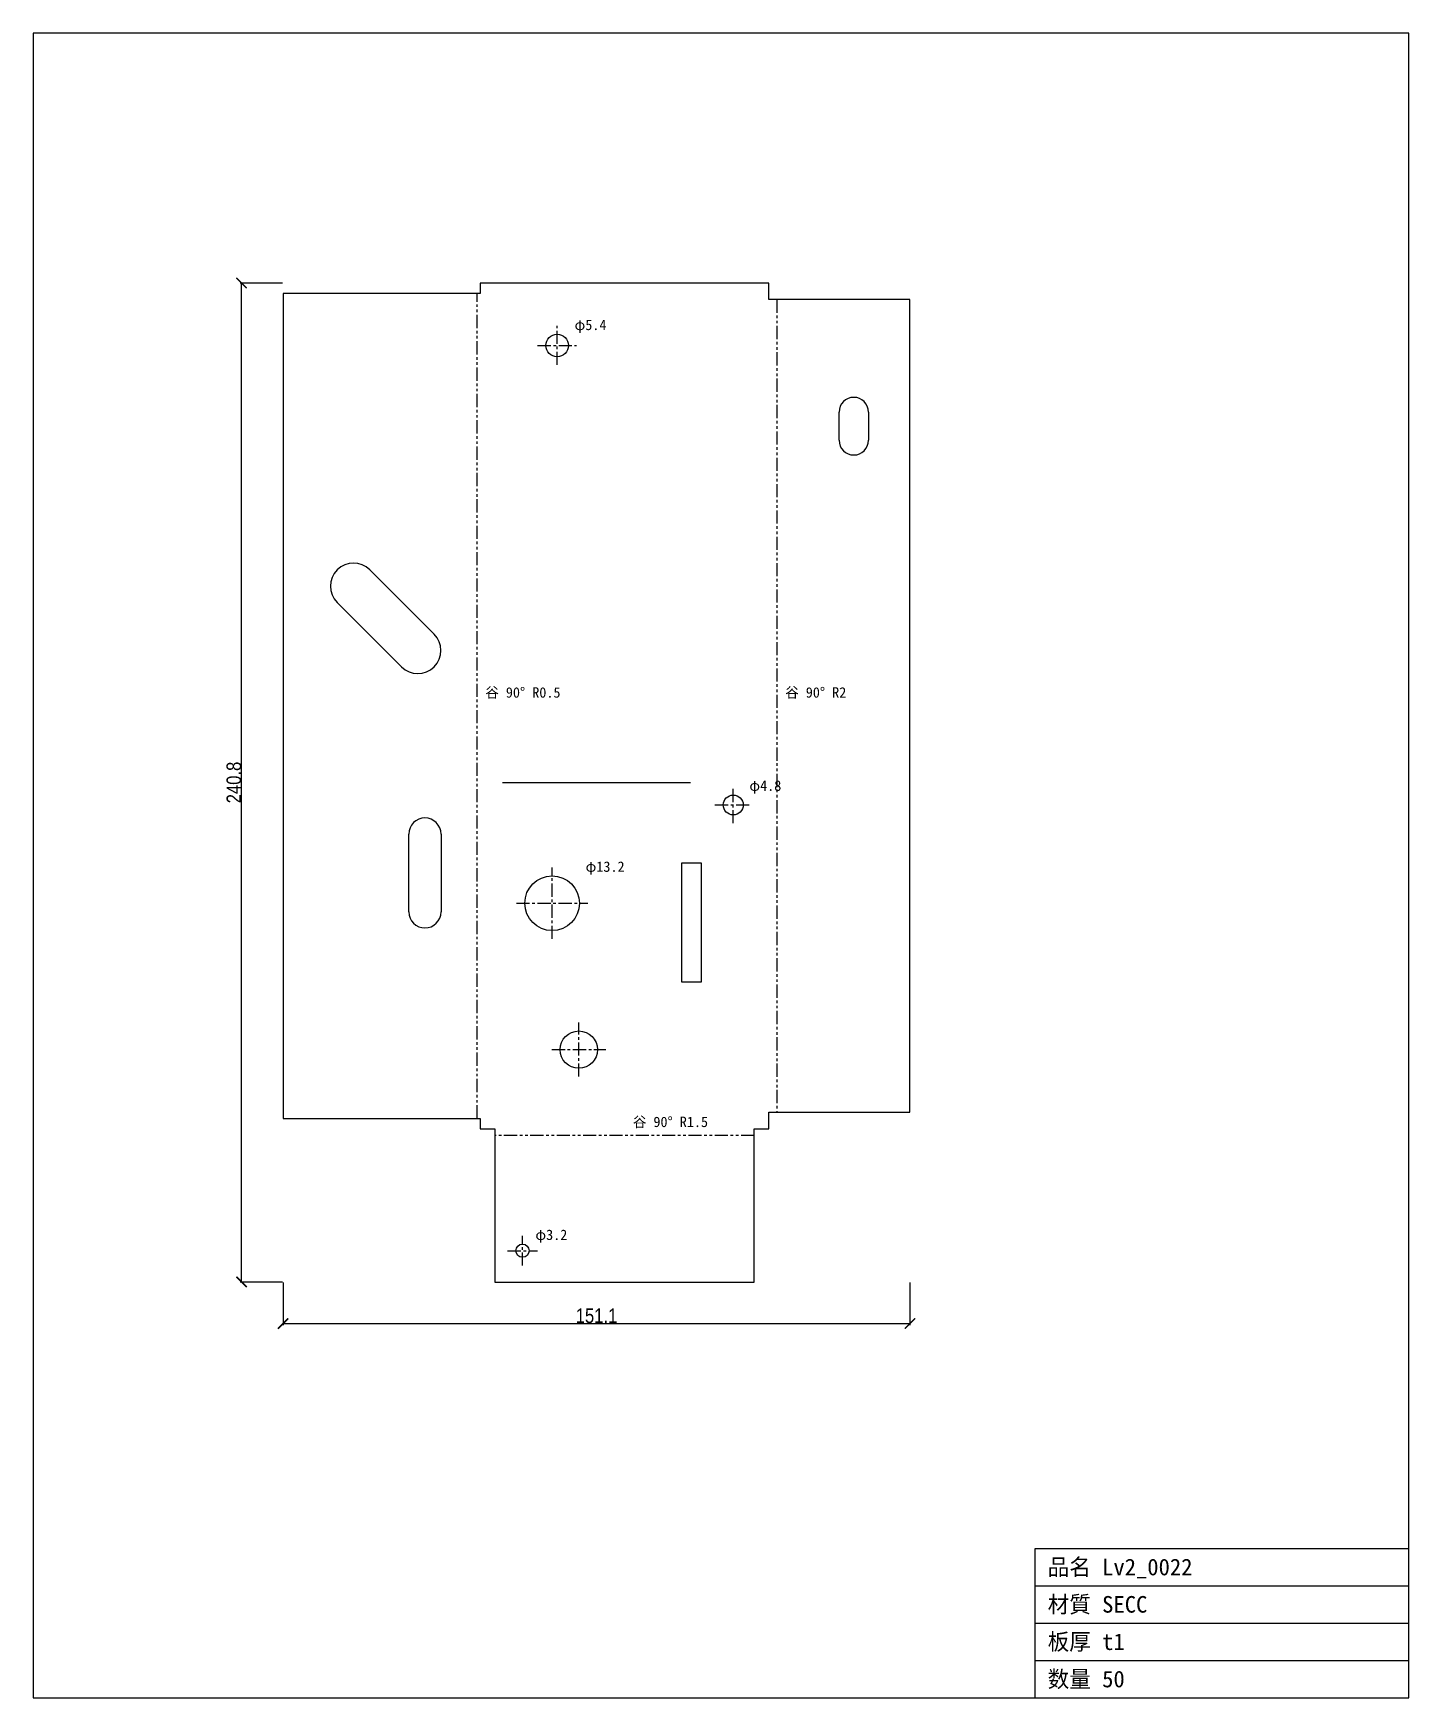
# Model space of a CAD drawing. Header units: millimetres. Extents: x -108 to 224, y -137 to 264.
import ezdxf

# ---------------------------------------------------------------- set-up
doc = ezdxf.new("R2010")
doc.units = ezdxf.units.MM
doc.linetypes.add('CENTER', pattern=[5.08, 3.175, -0.635, 0.635, -0.635])
doc.linetypes.add('PHANTOM', pattern=[6.35, 3.175, -0.635, 0.635, -0.635, 0.635, -0.635])
for name, color, linetype in [('ケガキ', 7, 'Continuous'), ('中心線', 7, 'Continuous'), ('図枠', 7, 'Continuous'), ('外形', 7, 'Continuous'), ('寸法', 7, 'Continuous'), ('文字', 7, 'Continuous'), ('曲げ線', 7, 'Continuous')]:
    doc.layers.add(name, color=color, linetype=linetype)
doc.styles.add('OpenSansCondensed-Light', font='OpenSansCondensed-Light.ttf')
doc.dimstyles.new('EZDXF', dxfattribs={"dimtxt": 0.25, "dimasz": 0.175, "dimexe": 0.375, "dimexo": 0.125, "dimgap": 0.1, "dimtad": 1, "dimlfac": 100, "dimzin": 12, "dimdsep": 46, "dimtxsty": 'OpenSansCondensed-Light', "dimblk": 'ARCHTICK', "dimcen": 2.5, "dimazin": 3, "dimtfac": 0.5, "dimtmove": 2, "dimatfit": 3})

# ---------------------------------------------------------------- blocks, each defined once
blk = doc.blocks.new('_ARCHTICK')
at = {"color": 0, "linetype": 'BYBLOCK', "const_width": 0.15}
blk.add_lwpolyline([(-0.5, -0.5), (0.5, 0.5)], dxfattribs=at)

msp = doc.modelspace()

# ---------------------------------------------------------------- linework, layer by layer
at = {"layer": 'ケガキ'}
msp.add_line((5.35, 83.47), (50.67, 83.47), dxfattribs=at)
at = {"layer": '中心線', "color": 1, "linetype": 'CENTER'}
for p, q in [((18.52, 184.1), (18.52, 193.51)), ((13.81, 188.8), (23.22, 188.8)), ((60.96, 73.67), (60.96, 82.46)), ((56.56, 78.06), (65.35, 78.06)), ((17.3, 45.78), (17.3, 62.95)), ((8.71, 54.36), (25.88, 54.36)), ((23.74, 12.58), (23.74, 25.59)), ((17.24, 19.09), (30.25, 19.09)), ((10.18, -32.98), (10.18, -25.79)), ((6.59, -29.38), (13.78, -29.38))]:
    msp.add_line(p, q, dxfattribs=at)
at = {"layer": '図枠'}
for p, q in [((223.74, 264.05), (-107.73, 264.05)), ((-107.73, 264.05), (-107.73, -137.11)), ((223.74, -137.11), (223.74, 264.05)), ((133.74, -137.11), (133.74, -101.11)), ((133.74, -101.11), (223.74, -101.11)), ((133.74, -110.11), (223.74, -110.11)), ((133.74, -119.11), (223.74, -119.11)), ((133.74, -128.11), (223.74, -128.11)), ((-107.73, -137.11), (223.74, -137.11))]:
    msp.add_line(p, q, dxfattribs=at)
at = {"layer": '外形'}
for p, q in [((0, 201.36), (-47.53, 201.36)), ((-47.53, 201.36), (-47.53, 2.5)), ((69.53, 203.86), (0, 203.86)), ((0, 203.86), (0, 201.36)), ((69.53, 199.86), (69.53, 203.86)), ((103.55, 199.86), (69.53, 199.86)), ((103.55, 4), (103.55, 199.86)), ((86.46, 165.95), (86.46, 172.76)), ((93.53, 172.76), (93.53, 165.95)), ((-26.62, 134.73), (-11.14, 119.25)), ((-19.02, 111.36), (-34.51, 126.85)), ((-17.21, 52.29), (-17.21, 71.05)), ((-9.46, 71.05), (-9.46, 52.29)), ((48.58, 35.36), (48.58, 64.1)), ((48.58, 64.1), (53.2, 64.1)), ((53.2, 64.1), (53.2, 35.36)), ((53.2, 35.36), (48.58, 35.36)), ((-47.53, 2.5), (0, 2.5)), ((0, 2.5), (0, 0)), ((0, 0), (3.5, 0)), ((3.5, 0), (3.5, -36.92)), ((66.03, -36.92), (66.03, 0)), ((66.03, 0), (69.53, 0)), ((69.53, 0), (69.53, 4)), ((69.53, 4), (103.55, 4)), ((3.5, -36.92), (66.03, -36.92))]:
    msp.add_line(p, q, dxfattribs=at)
for centre, radius in [((18.52, 188.8), 2.71), ((60.96, 78.06), 2.4), ((17.3, 54.36), 6.58), ((23.74, 19.09), 4.5), ((10.18, -29.38), 1.59)]:
    msp.add_circle(centre, radius, dxfattribs=at)
for centre, radius, start, end in [((90, 172.76), 3.54, 0, 180), ((90, 165.95), 3.54, 180, 0), ((-30.57, 130.79), 5.57, 45, -135), ((-15.08, 115.31), 5.57, -135, 45), ((-13.34, 71.05), 3.88, 0, 180), ((-13.34, 52.29), 3.88, 180, 0)]:
    msp.add_arc(centre, radius, start, end, dxfattribs=at)
at = {"layer": '曲げ線', "color": 4, "linetype": 'PHANTOM'}
for p, q in [((-0.79, 2.5), (-0.79, 201.36)), ((71.49, 199.86), (71.49, 4)), ((66.03, -1.57), (3.5, -1.57))]:
    msp.add_line(p, q, dxfattribs=at)

# ---------------------------------------------------------------- texts
at = {"layer": '文字'}
for s, height, p in [('φ5.4', 2.5, (22.72, 192.51)), ('谷 90° R0.5', 2.5, (1.21, 103.93)), ('谷 90° R2', 2.5, (73.49, 103.93)), ('φ4.8', 2.5, (64.85, 81.46)), ('φ13.2', 2.5, (25.38, 61.95)), ('谷 90° R1.5', 2.5, (36.77, 0.43)), ('φ3.2', 2.5, (13.28, -26.79)), ('品名 Lv2_0022', 4, (136.74, -107.61)), ('材質 SECC', 4, (136.74, -116.61)), ('板厚 t1', 4, (136.74, -125.61)), ('数量 50', 4, (136.74, -134.61))]:
    msp.add_text(s, height=height, dxfattribs=at).set_placement(p)

# ---------------------------------------------------------------- dimensions: what is measured, and where the dimension line sits
at = {"layer": '寸法'}
msp.add_linear_dim(base=(-57.53, -36.92), p1=(-47.53, -36.92), p2=(-47.53, 203.86), angle=90, dimstyle='EZDXF', override={"dimtxt": 3.5, "dimasz": 2.5, "dimdec": 1, "dimlfac": 1}, dxfattribs=at).render()
msp.add_linear_dim(base=(-47.53, -46.92), p1=(-47.53, -36.92), p2=(103.55, -36.92), dimstyle='EZDXF', override={"dimtxt": 3.5, "dimasz": 2.5, "dimdec": 1, "dimlfac": 1}, dxfattribs=at).render()

doc.saveas('drawing.dxf')
